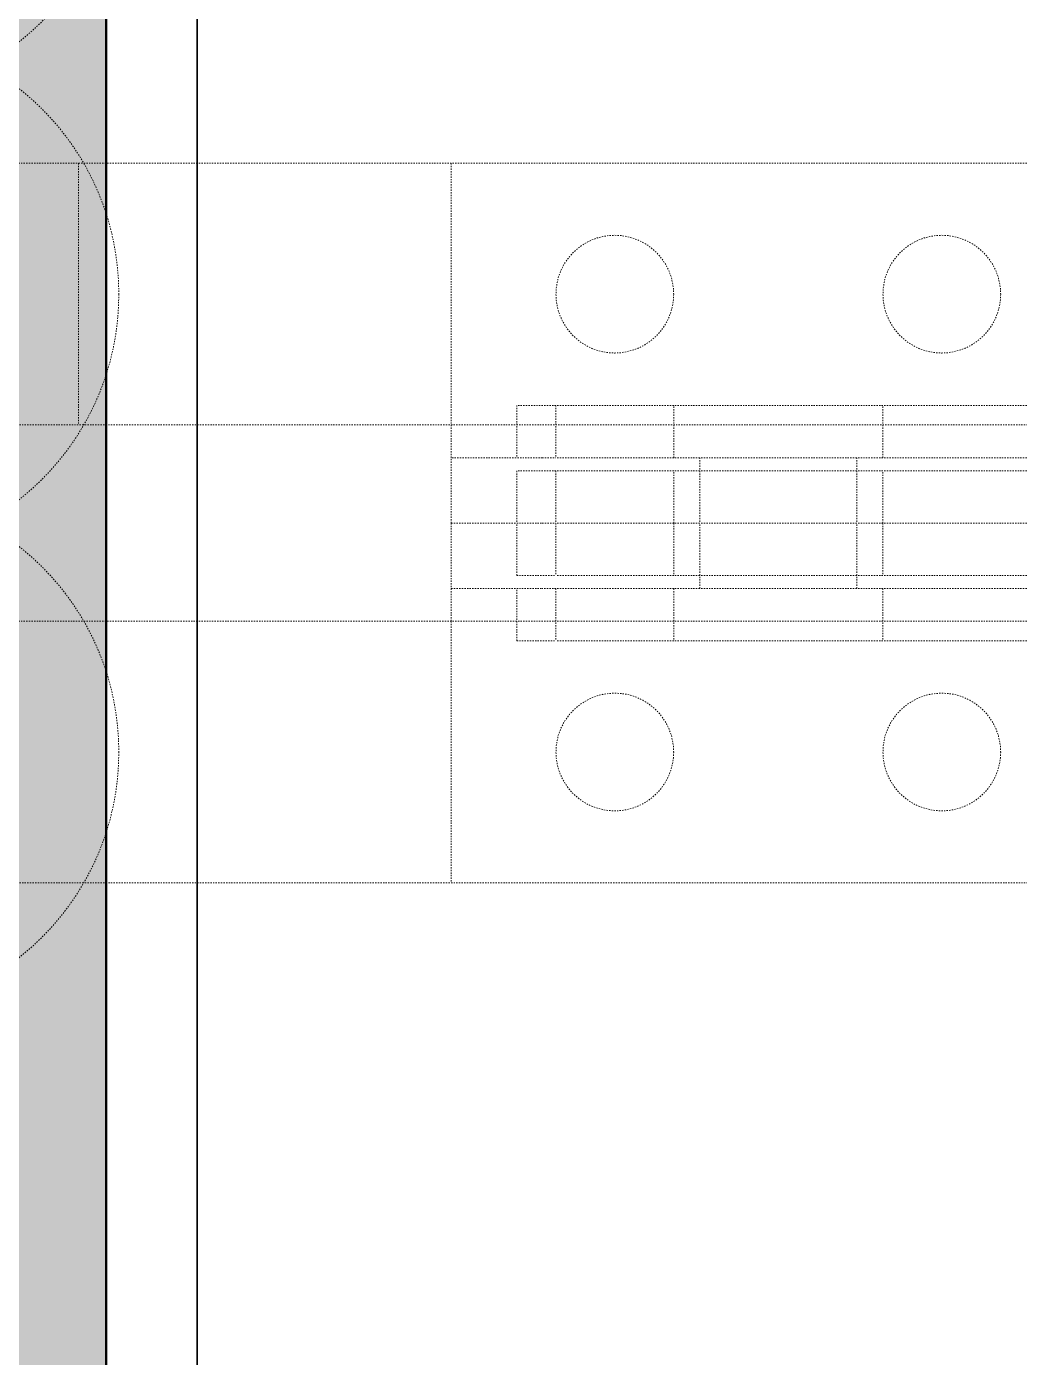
# Model space of a CAD drawing. Header units: millimetres. Extents: x -116965 to 323937, y 291661 to 566926.
# Drawn here: x -18920.3 to -18844.4, y 303397.5 to 303499.2 of the extents above; entities that cross this region are included whole.
import ezdxf

# ---------------------------------------------------------------- set-up
doc = ezdxf.new("R2010")
doc.units = ezdxf.units.MM
doc.linetypes.add('DASHED', pattern=[0.75, 0.5, -0.25])
doc.layers.get('0').update_dxf_attribs({"lineweight": 18})
for name, color, linetype, lineweight in [('Hatch', 7, 'Continuous', 9), ('Hidden Edges(Schneider)', 7, 'DASHED', 18), ('Sketch Geometry(Schneider)', 7, 'Continuous', 35), ('Visible Edges(Schneider)', 7, 'Continuous', 35)]:
    doc.layers.add(name, color=color, linetype=linetype, lineweight=lineweight)

msp = doc.modelspace()

# ---------------------------------------------------------------- hatches: boundary and pattern name
at = {"layer": 'Hatch'}
msp.add_hatch(color=256, dxfattribs=at).paths.add_polyline_path([(-18914.251709, 303353.74334), (-18932.304409, 303353.74334), (-18932.304409, 303406.72504), (-18922.307308, 303406.72504), (-18922.307308, 303599.842323), (-19007.293899, 303599.842323), (-19007.293899, 303611.799479), (-18932.304409, 303611.799479), (-18932.304409, 303703.683415), (-18914.251709, 303703.683415)])

# ---------------------------------------------------------------- linework, layer by layer
msp.add_line((-18914.251709, 303703.683415), (-18914.251709, 303353.74334))
at = {"layer": 'Hidden Edges(Schneider)', "ltscale": 0.138396}
for p, q in [((-18837.877861, 303488.779402), (-18969.700191, 303488.779402)), ((-18969.700191, 303468.779402), (-18837.877861, 303468.779402))]:
    msp.add_line(p, q, dxfattribs=at)
at = {"layer": 'Hidden Edges(Schneider)', "ltscale": 0.082567}
for p, q in [((-18916.377861, 303488.779402), (-18916.377861, 303468.779402)), ((-18887.877861, 303488.779402), (-18887.877861, 303468.779402)), ((-18887.877861, 303453.779402), (-18887.877861, 303433.779402))]:
    msp.add_line(p, q, dxfattribs=at)
at = {"layer": 'Hidden Edges(Schneider)', "ltscale": 0.0777}
for p, q in [((-18879.877861, 303470.279402), (-18882.877861, 303470.279402)), ((-18879.877861, 303465.279402), (-18882.877861, 303465.279402)), ((-18882.877861, 303457.279402), (-18879.877861, 303457.279402)), ((-18882.877861, 303452.279402), (-18879.877861, 303452.279402))]:
    msp.add_line(p, q, dxfattribs=at)
at = {"layer": 'Hidden Edges(Schneider)', "ltscale": 0.016433}
for p, q in [((-18882.877861, 303470.279402), (-18882.877861, 303466.279402)), ((-18879.877861, 303470.279402), (-18879.877861, 303466.279402)), ((-18870.877861, 303466.279402), (-18870.877861, 303470.279402)), ((-18854.877861, 303466.279402), (-18854.877861, 303470.279402)), ((-18882.877861, 303465.279402), (-18882.877861, 303461.279402)), ((-18879.877861, 303465.279402), (-18879.877861, 303461.279402)), ((-18870.877861, 303461.279402), (-18870.877861, 303465.279402)), ((-18854.877861, 303461.279402), (-18854.877861, 303465.279402)), ((-18882.877861, 303457.279402), (-18882.877861, 303461.279402)), ((-18879.877861, 303461.279402), (-18879.877861, 303457.279402)), ((-18870.877861, 303461.279402), (-18870.877861, 303457.279402)), ((-18854.877861, 303461.279402), (-18854.877861, 303457.279402)), ((-18882.877861, 303452.279402), (-18882.877861, 303456.279402)), ((-18879.877861, 303456.279402), (-18879.877861, 303452.279402)), ((-18870.877861, 303456.279402), (-18870.877861, 303452.279402)), ((-18854.877861, 303456.279402), (-18854.877861, 303452.279402))]:
    msp.add_line(p, q, dxfattribs=at)
at = {"layer": 'Hidden Edges(Schneider)', "ltscale": 0.136483}
for p, q in [((-18840.877861, 303470.279402), (-18879.877861, 303470.279402)), ((-18840.877861, 303466.279402), (-18879.877861, 303466.279402)), ((-18840.877861, 303465.279402), (-18879.877861, 303465.279402)), ((-18840.877861, 303461.279402), (-18879.877861, 303461.279402)), ((-18840.877861, 303457.279402), (-18879.877861, 303457.279402)), ((-18840.877861, 303456.279402), (-18879.877861, 303456.279402)), ((-18840.877861, 303452.279402), (-18879.877861, 303452.279402))]:
    msp.add_line(p, q, dxfattribs=at)
at = {"layer": 'Hidden Edges(Schneider)', "ltscale": 0.048595}
msp.add_line((-18887.877861, 303468.779402), (-18887.877861, 303461.279402), dxfattribs=at)
at = {"layer": 'Hidden Edges(Schneider)', "ltscale": 0.028645}
for p, q in [((-18880.923531, 303466.279402), (-18887.877861, 303466.279402)), ((-18887.877861, 303461.279402), (-18880.923531, 303461.279402)), ((-18887.877861, 303456.279402), (-18880.923531, 303456.279402))]:
    msp.add_line(p, q, dxfattribs=at)
at = {"layer": 'Hidden Edges(Schneider)', "ltscale": 0.015001}
for p, q in [((-18880.923531, 303466.279402), (-18879.877861, 303466.279402)), ((-18880.923531, 303461.279402), (-18879.877861, 303461.279402)), ((-18879.877861, 303456.279402), (-18880.923531, 303456.279402))]:
    msp.add_line(p, q, dxfattribs=at)
at = {"layer": 'Hidden Edges(Schneider)', "ltscale": 0.020567}
for p, q in [((-18868.877861, 303466.279402), (-18868.877861, 303461.279402)), ((-18856.877861, 303466.279402), (-18856.877861, 303461.279402)), ((-18887.877861, 303461.279402), (-18887.877861, 303456.279402)), ((-18868.877861, 303456.279402), (-18868.877861, 303461.279402)), ((-18856.877861, 303456.279402), (-18856.877861, 303461.279402))]:
    msp.add_line(p, q, dxfattribs=at)
at = {"layer": 'Hidden Edges(Schneider)', "ltscale": 0.010435}
msp.add_line((-18887.877861, 303456.279402), (-18887.877861, 303453.779402), dxfattribs=at)
at = {"layer": 'Hidden Edges(Schneider)', "ltscale": 0.141378}
msp.add_line((-18837.877861, 303453.779402), (-19080.271259, 303453.779402), dxfattribs=at)
at = {"layer": 'Hidden Edges(Schneider)', "ltscale": 0.138141}
msp.add_line((-18956.298825, 303433.779402), (-18837.877861, 303433.779402), dxfattribs=at)
at = {"layer": 'Hidden Edges(Schneider)', "ltscale": 0.146589}
for centre in [(-18933.298825, 303513.779402), (-18933.298825, 303478.779402), (-18933.298825, 303443.779402)]:
    msp.add_circle(centre, 20, dxfattribs=at)
at = {"layer": 'Hidden Edges(Schneider)', "ltscale": 0.148422}
for centre in [(-18875.377861, 303478.779402), (-18850.377861, 303478.779402), (-18875.377861, 303443.779402), (-18850.377861, 303443.779402)]:
    msp.add_circle(centre, 4.5, dxfattribs=at)
at = {"layer": 'Sketch Geometry(Schneider)'}
msp.add_line((-18914.251709, 303703.683415), (-18914.251709, 303353.74334), dxfattribs=at)
at = {"layer": 'Visible Edges(Schneider)'}
for p, q in [((-18914.298825, 303703.779402), (-18914.298825, 303353.779402)), ((-18907.298825, 303353.779402), (-18907.298825, 303703.779402))]:
    msp.add_line(p, q, dxfattribs=at)

doc.saveas('drawing.dxf')
